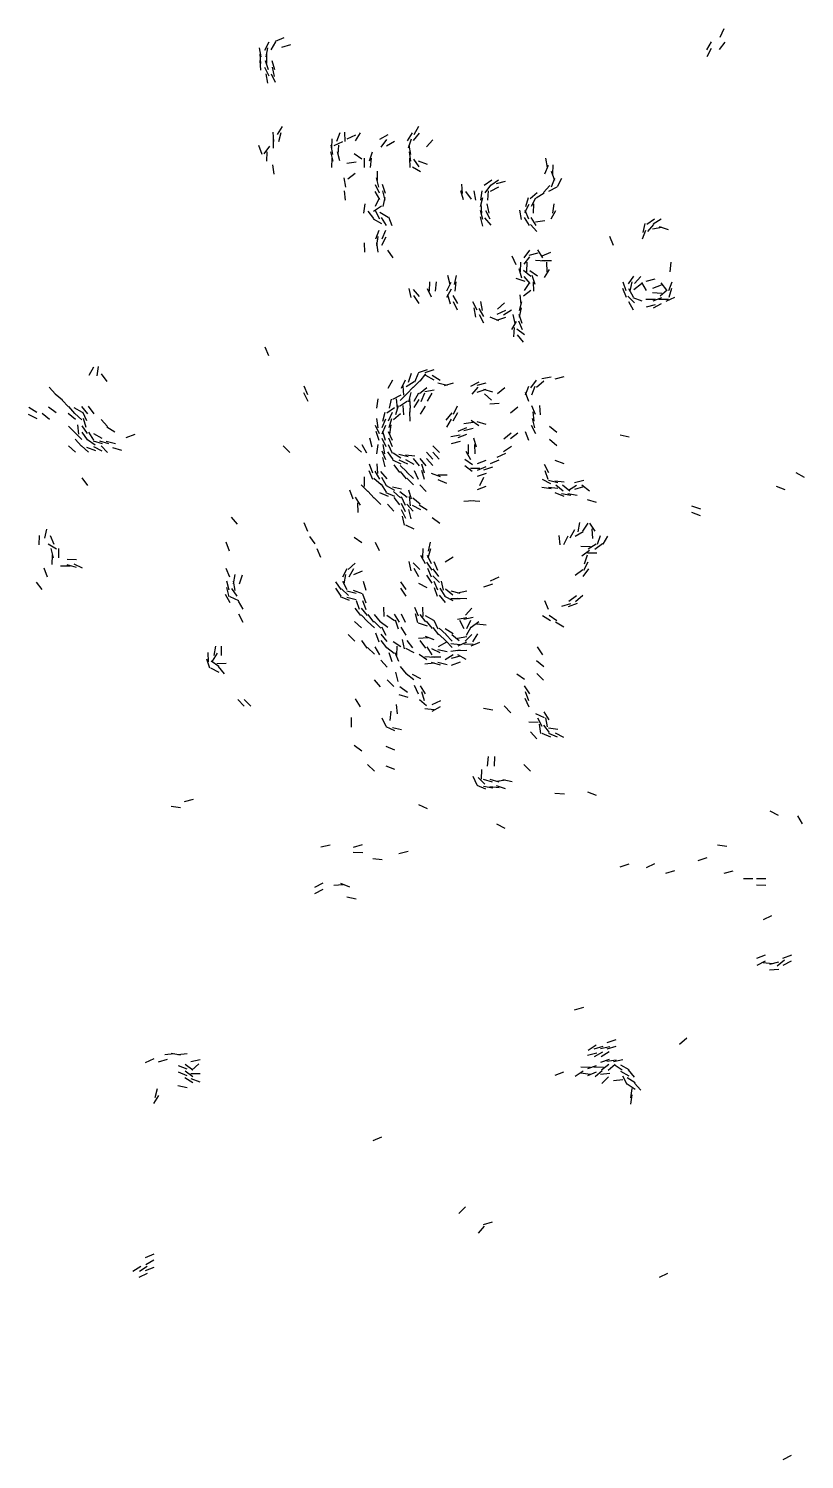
# Model space of a CAD drawing. Extents: x -664598 to -661481, y -979343 to -976126.
# Drawn here: x -663292.2 to -663053.6, y -978737.9 to -978297.9 of the extents above; entities that cross this region are included whole.
import ezdxf

# ---------------------------------------------------------------- set-up
doc = ezdxf.new("R2010")
doc.units = 0

msp = doc.modelspace()

# ---------------------------------------------------------------- linework, layer by layer
at = {"layer": 'CLIFF'}
for p, q in [((-663079.524, -978300.539), (-663078.236, -978297.941)), ((-663219.558, -978304.522), (-663218.202, -978301.958)), ((-663217.574, -978304.513), (-663216.186, -978301.967)), ((-663216.205, -978301.829), (-663213.555, -978300.651)), ((-663214.262, -978303.678), (-663211.498, -978302.802)), ((-663083.597, -978304.5), (-663082.163, -978301.98)), ((-663079.756, -978304.395), (-663078.004, -978302.085)), ((-663220.615, -978306.666), (-663221.145, -978303.814)), ((-663220.752, -978308.684), (-663221.008, -978305.796)), ((-663219.137, -978306.667), (-663218.623, -978303.813)), ((-663218.882, -978308.69), (-663218.878, -978305.79)), ((-663083.55, -978306.526), (-663082.21, -978303.954)), ((-663220.755, -978310.685), (-663221.005, -978307.795)), ((-663218.245, -978312.544), (-663219.515, -978309.936)), ((-663218.401, -978310.609), (-663219.359, -978307.871)), ((-663218.647, -978314.671), (-663219.113, -978311.809)), ((-663216.278, -978314.559), (-663217.482, -978311.921)), ((-663216.458, -978310.627), (-663217.302, -978307.853)), ((-663216.583, -978312.659), (-663217.177, -978309.821)), ((-663215.652, -978330.467), (-663214.108, -978328.013)), ((-663173.598, -978330.5), (-663172.162, -978327.98)), ((-663220.387, -978336.603), (-663221.373, -978333.877)), ((-663219.754, -978336.397), (-663218.006, -978334.083)), ((-663216.802, -978332.688), (-663216.958, -978329.792)), ((-663216.891, -978334.69), (-663216.869, -978331.79)), ((-663215.229, -978332.647), (-663214.531, -978329.833)), ((-663198.63, -978336.668), (-663199.13, -978333.812)), ((-663198.889, -978334.69), (-663198.871, -978331.79)), ((-663198.189, -978333.864), (-663195.571, -978332.616)), ((-663197.44, -978332.577), (-663196.32, -978329.903)), ((-663196.988, -978336.686), (-663196.772, -978333.794)), ((-663194.797, -978332.688), (-663194.963, -978329.792)), ((-663194.205, -978331.829), (-663191.555, -978330.651)), ((-663191.616, -978332.489), (-663190.144, -978329.991)), ((-663184.127, -978331.981), (-663181.633, -978330.499)), ((-663183.738, -978334.409), (-663182.022, -978332.071)), ((-663182.146, -978333.947), (-663179.614, -978332.533)), ((-663175.687, -978332.445), (-663174.073, -978330.035)), ((-663175.348, -978334.612), (-663174.412, -978331.868)), ((-663174.649, -978336.672), (-663175.111, -978333.808)), ((-663173.77, -978332.385), (-663171.99, -978330.095)), ((-663167.91, -978332.163), (-663169.85, -978334.317)), ((-663218.943, -978338.689), (-663218.817, -978335.791)), ((-663198.563, -978338.655), (-663199.197, -978335.825)), ((-663198.958, -978340.688), (-663198.802, -978337.792)), ((-663196.521, -978338.645), (-663197.239, -978335.835)), ((-663189.68, -978338.054), (-663192.08, -978336.426)), ((-663188.874, -978340.69), (-663188.886, -978337.79)), ((-663187.314, -978338.623), (-663186.446, -978335.857)), ((-663187.02, -978340.683), (-663186.74, -978337.797)), ((-663174.664, -978338.674), (-663175.096, -978335.806)), ((-663174.798, -978340.688), (-663174.962, -978337.792)), ((-663172.063, -978340.438), (-663173.697, -978338.042)), ((-663132.635, -978340.669), (-663133.125, -978337.811)), ((-663216.688, -978342.677), (-663217.072, -978339.803)), ((-663191.444, -978339.037), (-663194.316, -978339.443)), ((-663194.04, -978344.11), (-663191.72, -978342.37)), ((-663184.88, -978344.69), (-663184.88, -978341.79)), ((-663171.621, -978341.959), (-663174.139, -978340.521)), ((-663169.527, -978339.761), (-663172.233, -978338.719)), ((-663133.454, -978342.572), (-663132.306, -978339.908)), ((-663130.359, -978344.593), (-663131.401, -978341.887)), ((-663130.944, -978342.689), (-663130.816, -978339.791)), ((-663194.596, -978346.662), (-663195.164, -978343.818)), ((-663184.222, -978348.532), (-663185.538, -978345.948)), ((-663184.52, -978346.645), (-663185.24, -978343.835)), ((-663182.395, -978348.607), (-663183.365, -978345.873)), ((-663158.775, -978348.686), (-663158.985, -978345.794)), ((-663152.061, -978346.081), (-663149.699, -978344.399)), ((-663151.762, -978348.391), (-663149.998, -978346.089)), ((-663150.171, -978347.901), (-663147.589, -978346.579)), ((-663150.075, -978346.062), (-663147.685, -978344.418)), ((-663148.284, -978345.604), (-663145.476, -978344.876)), ((-663133.821, -978348.343), (-663131.939, -978346.137)), ((-663132.155, -978347.931), (-663129.605, -978346.549)), ((-663131.389, -978346.598), (-663130.371, -978343.882)), ((-663129.557, -978346.522), (-663128.203, -978343.958)), ((-663194.738, -978350.683), (-663195.022, -978347.797)), ((-663184.132, -978350.482), (-663185.628, -978347.998)), ((-663185.493, -978352.554), (-663184.267, -978349.926)), ((-663182.551, -978350.652), (-663183.209, -978347.828)), ((-663183.193, -978352.656), (-663182.567, -978349.824)), ((-663158.455, -978350.626), (-663159.305, -978347.854)), ((-663156.019, -978350.406), (-663157.741, -978348.074)), ((-663154.617, -978350.666), (-663155.143, -978347.814)), ((-663153.244, -978352.644), (-663152.516, -978349.836)), ((-663153.078, -978350.676), (-663152.682, -978347.804)), ((-663150.998, -978350.685), (-663150.762, -978347.795)), ((-663139.299, -978352.628), (-663138.461, -978349.852)), ((-663137.978, -978350.187), (-663135.782, -978348.293)), ((-663137.568, -978352.516), (-663136.192, -978349.964)), ((-663136.109, -978350.009), (-663133.651, -978348.471)), ((-663189.1, -978354.673), (-663188.66, -978351.807)), ((-663185.978, -978356.375), (-663187.782, -978354.105)), ((-663186.075, -978354.061), (-663183.685, -978352.419)), ((-663184.207, -978356.524), (-663185.553, -978353.956)), ((-663181.641, -978355.993), (-663184.119, -978354.487)), ((-663182.153, -978358.495), (-663183.607, -978355.985)), ((-663180.335, -978358.584), (-663181.425, -978355.896)), ((-663152.503, -978358.64), (-663153.257, -978355.84)), ((-663152.542, -978356.65), (-663153.218, -978353.83)), ((-663152.792, -978354.687), (-663152.968, -978351.793)), ((-663150.224, -978356.533), (-663151.536, -978353.947)), ((-663150.567, -978354.656), (-663151.193, -978351.824)), ((-663140.654, -978356.672), (-663141.106, -978353.808)), ((-663138.104, -978358.465), (-663139.656, -978356.015)), ((-663139.541, -978354.531), (-663138.219, -978351.949)), ((-663138.333, -978356.583), (-663139.427, -978353.897)), ((-663136.109, -978358.468), (-663137.651, -978356.012)), ((-663136.946, -978354.689), (-663136.814, -978351.791)), ((-663130.165, -978353.978), (-663131.595, -978356.502)), ((-663130.69, -978351.802), (-663131.07, -978354.678)), ((-663183.601, -978357.924), (-663186.159, -978356.556)), ((-663185.375, -978362.603), (-663184.385, -978359.877)), ((-663183.442, -978362.577), (-663182.318, -978359.903)), ((-663149.926, -978358.332), (-663151.834, -978356.148)), ((-663135.909, -978360.317), (-663137.851, -978358.163)), ((-663133.446, -978357.025), (-663136.314, -978357.455)), ((-663103.425, -978362.584), (-663102.335, -978359.896)), ((-663103.177, -978360.659), (-663102.583, -978357.821)), ((-663102.047, -978358.1), (-663099.713, -978356.38)), ((-663101.805, -978360.357), (-663099.955, -978358.123)), ((-663100.312, -978359.469), (-663097.448, -978359.011)), ((-663100.116, -978357.999), (-663097.644, -978356.481)), ((-663098.254, -978358.776), (-663095.506, -978359.704)), ((-663188.824, -978366.689), (-663188.936, -978363.791)), ((-663185.126, -978364.669), (-663184.634, -978361.811)), ((-663184.682, -978366.676), (-663185.078, -978363.804)), ((-663183.505, -978364.548), (-663182.255, -978361.932)), ((-663112.341, -978364.586), (-663113.419, -978361.894)), ((-663180.031, -978368.416), (-663181.729, -978366.064)), ((-663142.263, -978370.552), (-663143.497, -978367.928)), ((-663139.757, -978368.395), (-663138.003, -978366.085)), ((-663139.752, -978370.399), (-663138.008, -978368.081)), ((-663138.273, -978367.642), (-663135.487, -978366.838)), ((-663136.325, -978369.123), (-663133.435, -978369.357)), ((-663135.648, -978366.01), (-663134.112, -978368.47)), ((-663134.33, -978369.234), (-663131.43, -978369.246)), ((-663134.214, -978367.807), (-663131.546, -978366.673)), ((-663140.47, -978374.631), (-663141.29, -978371.849)), ((-663140.963, -978372.688), (-663140.797, -978369.792)), ((-663137.752, -978374.151), (-663140.008, -978372.329)), ((-663138.948, -978372.688), (-663138.812, -978369.792)), ((-663135.696, -978374.077), (-663138.064, -978372.403)), ((-663132.076, -978372.034), (-663133.684, -978374.446)), ((-663132.93, -978369.791), (-663132.83, -978372.689)), ((-663094.726, -978369.798), (-663095.034, -978372.682)), ((-663174.568, -978380.656), (-663175.192, -978377.824)), ((-663168.274, -978380.557), (-663169.486, -978377.923)), ((-663168.939, -978378.689), (-663168.821, -978375.791)), ((-663167.027, -978378.682), (-663166.733, -978375.798)), ((-663163.604, -978380.496), (-663162.156, -978377.984)), ((-663163.522, -978378.54), (-663162.238, -978375.94)), ((-663162.506, -978376.641), (-663163.254, -978373.839)), ((-663161.172, -978376.66), (-663160.588, -978373.82)), ((-663161.032, -978378.682), (-663160.728, -978375.798)), ((-663139.522, -978375.749), (-663142.238, -978374.731)), ((-663137.965, -978376.365), (-663139.795, -978374.115)), ((-663139.684, -978378.447), (-663138.076, -978376.033)), ((-663136.395, -978376.606), (-663137.365, -978373.874)), ((-663136.795, -978378.688), (-663136.965, -978375.792)), ((-663108.323, -978380.579), (-663109.437, -978377.901)), ((-663108.406, -978378.61), (-663109.354, -978375.87)), ((-663107.686, -978376.446), (-663106.074, -978374.034)), ((-663106.197, -978380.519), (-663107.563, -978377.961)), ((-663107.148, -978378.665), (-663106.612, -978375.815)), ((-663106.014, -978378.144), (-663103.746, -978376.336)), ((-663105.831, -978376.335), (-663103.929, -978374.145)), ((-663102.129, -978378.48), (-663103.631, -978376)), ((-663102.29, -978375.579), (-663099.47, -978374.901)), ((-663100.235, -978377.757), (-663097.525, -978376.723)), ((-663097.78, -978376.103), (-663095.98, -978378.377)), ((-663094.376, -978375.881), (-663095.384, -978378.599)), ((-663094.459, -978377.852), (-663095.301, -978380.628)), ((-663171.943, -978380.347), (-663173.817, -978378.133)), ((-663172.061, -978382.436), (-663173.699, -978380.044)), ((-663162.483, -978382.635), (-663163.277, -978379.845)), ((-663160.176, -978382.508), (-663161.584, -978379.972)), ((-663160.24, -978384.541), (-663161.52, -978381.939)), ((-663154.228, -978384.535), (-663155.532, -978381.945)), ((-663152.601, -978384.663), (-663153.159, -978381.817)), ((-663145.787, -978382.287), (-663147.973, -978384.193)), ((-663141.208, -978384.652), (-663140.552, -978381.828)), ((-663140.754, -978382.684), (-663141.006, -978379.796)), ((-663140.025, -978380.13), (-663137.735, -978378.35)), ((-663105.882, -978382.292), (-663107.878, -978380.188)), ((-663106.129, -978384.48), (-663107.631, -978382)), ((-663103.521, -978381.744), (-663106.239, -978380.736)), ((-663099.431, -978381.283), (-663102.329, -978381.197)), ((-663097.434, -978379.342), (-663100.326, -978379.138)), ((-663097.536, -978380.695), (-663100.224, -978381.785)), ((-663095.43, -978381.237), (-663098.33, -978381.243)), ((-663095.763, -978378.315), (-663097.997, -978380.165)), ((-663093.581, -978380.597), (-663096.179, -978381.883)), ((-663154.644, -978386.671), (-663155.116, -978383.809)), ((-663152.148, -978386.492), (-663153.612, -978383.988)), ((-663152.222, -978388.532), (-663153.538, -978385.948)), ((-663147.549, -978387.816), (-663150.211, -978386.664)), ((-663145.493, -978386.817), (-663148.267, -978387.663)), ((-663145.566, -978384.628), (-663148.194, -978385.852)), ((-663143.653, -978384.467), (-663146.107, -978386.013)), ((-663142.583, -978388.659), (-663143.177, -978385.821)), ((-663140.427, -978388.617), (-663141.333, -978385.863)), ((-663141.194, -978386.656), (-663140.566, -978383.824)), ((-663099.48, -978382.861), (-663102.28, -978383.619)), ((-663097.612, -978382.537), (-663100.148, -978383.943)), ((-663143.619, -978390.488), (-663142.141, -978387.992)), ((-663142.954, -978392.688), (-663142.806, -978389.792)), ((-663139.723, -978392.114), (-663142.037, -978390.366)), ((-663140.348, -978390.589), (-663141.412, -978387.891)), ((-663139.953, -978394.355), (-663141.807, -978392.125)), ((-663218.292, -978398.565), (-663219.468, -978395.915)), ((-663273.592, -978404.503), (-663272.168, -978401.977)), ((-663271.116, -978404.671), (-663270.644, -978401.809)), ((-663268.034, -978406.417), (-663269.726, -978404.063)), ((-663175.343, -978406.614), (-663174.417, -978403.866)), ((-663173.443, -978406.576), (-663172.317, -978403.904)), ((-663172.253, -978403.708), (-663169.507, -978402.772)), ((-663171.781, -978406.376), (-663169.979, -978404.104)), ((-663170.254, -978403.703), (-663167.506, -978402.777)), ((-663168.101, -978404.458), (-663165.659, -978406.022)), ((-663283.935, -978410.339), (-663285.825, -978408.141)), ((-663206.274, -978410.557), (-663207.486, -978407.923)), ((-663181.585, -978408.507), (-663180.175, -978405.973)), ((-663177.528, -978408.537), (-663176.232, -978405.943)), ((-663176.74, -978410.683), (-663177.02, -978407.797)), ((-663176.116, -978407.997), (-663173.644, -978406.483)), ((-663175.881, -978410.289), (-663173.879, -978408.191)), ((-663173.913, -978408.257), (-663171.847, -978406.223)), ((-663172.002, -978410.158), (-663169.758, -978408.322)), ((-663170.154, -978404.547), (-663167.606, -978405.933)), ((-663166.287, -978406.888), (-663163.473, -978407.592)), ((-663164.276, -978407.63), (-663161.484, -978406.85)), ((-663156.171, -978407.9), (-663153.589, -978406.58)), ((-663155.825, -978410.34), (-663153.935, -978408.14)), ((-663154.278, -978407.625), (-663151.482, -978406.855)), ((-663154.251, -978409.713), (-663151.509, -978408.767)), ((-663152.268, -978408.82), (-663149.492, -978409.66)), ((-663147.997, -978410.165), (-663145.763, -978408.315)), ((-663139.406, -978410.591), (-663138.354, -978407.889)), ((-663137.75, -978408.4), (-663136.01, -978406.08)), ((-663137.389, -978410.598), (-663136.371, -978407.882)), ((-663135.977, -978408.188), (-663133.783, -978406.292)), ((-663134.31, -978405.478), (-663131.45, -978405.002)), ((-663130.285, -978405.598), (-663127.475, -978404.882)), ((-663281.772, -978412.175), (-663283.988, -978410.305)), ((-663279.868, -978414.279), (-663281.892, -978412.201)), ((-663206.252, -978412.547), (-663207.508, -978409.933)), ((-663185.055, -978414.679), (-663184.705, -978411.801)), ((-663181.213, -978414.651), (-663180.547, -978411.829)), ((-663180.175, -978411.892), (-663177.585, -978410.588)), ((-663178.701, -978414.679), (-663179.059, -978411.801)), ((-663178.079, -978414.056), (-663175.681, -978412.424)), ((-663177.902, -978412.269), (-663175.858, -978410.211)), ((-663175.207, -978412.653), (-663174.553, -978409.827)), ((-663174.78, -978414.687), (-663174.98, -978411.793)), ((-663173.645, -978414.472), (-663172.115, -978412.008)), ((-663173.566, -978412.517), (-663172.194, -978409.963)), ((-663171.408, -978412.591), (-663170.352, -978409.889)), ((-663170.307, -978409.496), (-663167.453, -978408.984)), ((-663168.133, -978409.997), (-663169.627, -978412.483)), ((-663151.947, -978410.258), (-663149.813, -978412.222)), ((-663150.328, -978413.323), (-663147.432, -978413.157)), ((-663138.376, -978412.6), (-663139.384, -978409.88)), ((-663289.584, -978417.89), (-663292.176, -978416.59)), ((-663289.638, -978415.988), (-663292.122, -978414.492)), ((-663285.769, -978418.171), (-663287.991, -978416.309)), ((-663283.716, -978416.104), (-663286.044, -978414.376)), ((-663277.778, -978418.182), (-663279.982, -978416.298)), ((-663277.93, -978416.335), (-663279.83, -978414.145)), ((-663275.607, -978415.935), (-663278.153, -978414.545)), ((-663275.787, -978418.193), (-663277.973, -978416.287)), ((-663273.984, -978416.38), (-663275.776, -978414.1)), ((-663274.295, -978418.567), (-663275.465, -978415.913)), ((-663272.024, -978416.411), (-663273.736, -978414.069)), ((-663183.273, -978418.636), (-663182.487, -978415.844)), ((-663182.062, -978416.08), (-663179.698, -978414.4)), ((-663181.472, -978418.564), (-663180.288, -978415.916)), ((-663179.984, -978418.18), (-663177.776, -978416.3)), ((-663179.287, -978416.632), (-663178.473, -978413.848)), ((-663176.797, -978416.688), (-663176.963, -978413.792)), ((-663174.985, -978416.686), (-663174.775, -978413.794)), ((-663174.792, -978418.687), (-663174.968, -978415.793)), ((-663171.629, -978416.482), (-663170.131, -978413.998)), ((-663163.803, -978418.358), (-663161.957, -978416.122)), ((-663161.595, -978418.502), (-663160.165, -978415.978)), ((-663161.522, -978416.54), (-663160.238, -978413.94)), ((-663141.739, -978414.345), (-663144.021, -978416.135)), ((-663136.291, -978416.565), (-663137.469, -978413.915)), ((-663136.729, -978418.682), (-663137.031, -978415.798)), ((-663134.754, -978416.685), (-663135.006, -978413.795)), ((-663277.87, -978422.28), (-663279.89, -978420.2)), ((-663276.684, -978422.677), (-663277.076, -978419.803)), ((-663274.016, -978424.405), (-663275.744, -978422.075)), ((-663274.074, -978422.445), (-663275.686, -978420.035)), ((-663274.473, -978420.632), (-663275.287, -978417.848)), ((-663272.129, -978424.48), (-663273.631, -978422)), ((-663267.899, -978420.308), (-663269.861, -978418.172)), ((-663265.66, -978422.024), (-663268.1, -978420.456)), ((-663184.262, -978422.552), (-663185.498, -978419.928)), ((-663184.414, -978424.613), (-663185.346, -978421.867)), ((-663184.714, -978420.681), (-663185.046, -978417.799)), ((-663183.463, -978420.568), (-663182.297, -978417.912)), ((-663183.413, -978422.589), (-663182.347, -978419.891)), ((-663182.468, -978424.63), (-663183.292, -978421.85)), ((-663180.258, -978424.55), (-663181.502, -978421.93)), ((-663181.29, -978420.631), (-663180.47, -978417.849)), ((-663181.108, -978422.672), (-663180.652, -978419.808)), ((-663163.602, -978420.498), (-663162.158, -978417.982)), ((-663157.552, -978420.658), (-663160.208, -978421.822)), ((-663155.449, -978419.004), (-663158.311, -978419.476)), ((-663155.468, -978420.912), (-663158.292, -978421.568)), ((-663153.699, -978420.081), (-663156.061, -978418.399)), ((-663151.484, -978419.631), (-663154.276, -978418.849)), ((-663138.388, -978424.604), (-663139.372, -978421.876)), ((-663136.214, -978422.528), (-663137.546, -978419.952)), ((-663136.534, -978420.648), (-663137.226, -978417.832)), ((-663129.75, -978422.149), (-663132.01, -978420.331)), ((-663277.801, -978428.208), (-663279.959, -978426.272)), ((-663275.857, -978424.268), (-663277.903, -978422.212)), ((-663275.899, -978426.308), (-663277.861, -978424.172)), ((-663273.804, -978428.212), (-663275.956, -978426.268)), ((-663271.686, -978426.063), (-663274.074, -978424.417)), ((-663269.491, -978425.657), (-663272.269, -978424.823)), ((-663269.602, -978423.926), (-663272.158, -978422.554)), ((-663267.491, -978425.655), (-663270.269, -978424.825)), ((-663267.878, -978428.288), (-663269.882, -978426.192)), ((-663265.48, -978425.619), (-663268.28, -978424.861)), ((-663259.52, -978422.737), (-663262.24, -978423.743)), ((-663211.884, -978428.294), (-663213.876, -978426.186)), ((-663189.798, -978428.205), (-663191.962, -978426.275)), ((-663188.178, -978428.509), (-663189.582, -978425.971)), ((-663186.532, -978426.648), (-663187.228, -978423.832)), ((-663185.117, -978428.671), (-663184.643, -978425.809)), ((-663182.269, -978426.555), (-663183.491, -978423.925)), ((-663182.645, -978428.671), (-663183.115, -978425.809)), ((-663180.279, -978428.559), (-663181.481, -978425.921)), ((-663180.32, -978426.577), (-663181.44, -978423.903)), ((-663165.843, -978428.253), (-663167.917, -978426.227)), ((-663159.456, -978422.968), (-663162.304, -978423.512)), ((-663159.477, -978424.872), (-663162.283, -978425.608)), ((-663157.529, -978422.713), (-663160.231, -978423.767)), ((-663156.88, -978428.69), (-663156.88, -978425.79)), ((-663154.461, -978426.628), (-663155.299, -978423.852)), ((-663154.802, -978428.688), (-663154.958, -978425.792)), ((-663143.668, -978426.444), (-663146.092, -978428.036)), ((-663143.753, -978422.328), (-663146.007, -978424.152)), ((-663141.732, -978422.355), (-663144.028, -978424.125)), ((-663129.775, -978426.179), (-663131.985, -978424.301)), ((-663107.468, -978423.568), (-663110.292, -978422.912)), ((-663271.531, -978427.772), (-663274.229, -978426.708)), ((-663269.592, -978427.905), (-663272.168, -978426.575)), ((-663263.497, -978427.676), (-663266.263, -978426.804)), ((-663182.295, -978430.567), (-663183.465, -978427.913)), ((-663182.496, -978432.638), (-663183.264, -978429.842)), ((-663180.062, -978430.438), (-663181.698, -978428.042)), ((-663177.586, -978431.894), (-663180.174, -978430.586)), ((-663177.663, -978430.028), (-663180.097, -978428.452)), ((-663175.483, -978429.627), (-663178.277, -978428.853)), ((-663175.549, -978431.816), (-663178.211, -978430.664)), ((-663173.435, -978429.357), (-663176.325, -978429.123)), ((-663173.636, -978431.985), (-663176.124, -978430.495)), ((-663171.925, -978432.331), (-663173.835, -978430.149)), ((-663169.971, -978432.37), (-663171.789, -978430.11)), ((-663167.905, -978430.313), (-663169.855, -978428.167)), ((-663167.917, -978432.324), (-663169.843, -978430.156)), ((-663165.929, -978430.334), (-663167.831, -978428.146)), ((-663155.707, -978432.092), (-663158.053, -978430.388)), ((-663156.188, -978430.514), (-663157.572, -978427.966)), ((-663151.527, -978430.719), (-663154.233, -978431.761)), ((-663147.548, -978430.667), (-663150.212, -978431.813)), ((-663145.568, -978428.623), (-663148.192, -978429.857)), ((-663127.533, -978431.777), (-663130.227, -978430.703)), ((-663186.279, -978436.559), (-663187.481, -978433.921)), ((-663186.371, -978434.598), (-663187.389, -978431.882)), ((-663184.144, -978436.489), (-663185.616, -978433.991)), ((-663184.791, -978434.687), (-663184.969, -978431.793)), ((-663181.92, -978436.327), (-663183.84, -978434.153)), ((-663178.021, -978434.408), (-663179.739, -978432.072)), ((-663175.834, -978434.244), (-663177.926, -978432.236)), ((-663175.987, -978436.383), (-663177.773, -978434.097)), ((-663173.813, -978436.222), (-663175.947, -978434.258)), ((-663172.248, -978436.545), (-663173.512, -978433.935)), ((-663170.466, -978436.63), (-663171.294, -978433.85)), ((-663170.484, -978434.635), (-663171.276, -978431.845)), ((-663165.525, -978435.756), (-663168.235, -978434.724)), ((-663163.43, -978435.244), (-663166.33, -978435.236)), ((-663155.741, -978434.137), (-663158.019, -978432.343)), ((-663153.43, -978433.246), (-663156.33, -978433.234)), ((-663151.506, -978434.776), (-663154.254, -978435.704)), ((-663151.557, -978432.647), (-663154.203, -978433.833)), ((-663149.5, -978432.796), (-663152.26, -978433.684)), ((-663132.179, -978434.509), (-663133.581, -978431.971)), ((-663132.413, -978436.613), (-663133.347, -978433.867)), ((-663053.612, -978435.943), (-663056.148, -978434.537)), ((-663274.012, -978438.401), (-663275.748, -978436.079)), ((-663187.827, -978440.237), (-663189.933, -978438.243)), ((-663188.885, -978438.69), (-663188.875, -978435.79)), ((-663183.77, -978438.173), (-663185.99, -978436.307)), ((-663182.097, -978440.461), (-663183.663, -978438.019)), ((-663182.17, -978438.504), (-663183.59, -978435.976)), ((-663179.604, -978439.929), (-663182.156, -978438.551)), ((-663177.468, -978439.57), (-663180.292, -978438.91)), ((-663173.85, -978438.26), (-663175.91, -978436.22)), ((-663169.886, -978440.295), (-663171.874, -978438.185)), ((-663163.548, -978437.812), (-663166.212, -978436.668)), ((-663151.539, -978438.688), (-663154.221, -978439.792)), ((-663152.267, -978435.926), (-663153.493, -978438.554)), ((-663131.441, -978439.418), (-663134.319, -978439.062)), ((-663131.594, -978437.91), (-663134.166, -978436.57)), ((-663129.438, -978439.396), (-663132.322, -978439.084)), ((-663129.466, -978437.561), (-663132.294, -978436.919)), ((-663127.435, -978437.364), (-663130.325, -978437.116)), ((-663127.742, -978440.138), (-663130.018, -978438.342)), ((-663125.787, -978440.193), (-663127.973, -978438.287)), ((-663123.649, -978438.474), (-663126.111, -978440.006)), ((-663121.468, -978436.911), (-663124.292, -978437.569)), ((-663121.501, -978438.791), (-663124.259, -978439.689)), ((-663119.731, -978440.125), (-663122.029, -978438.355)), ((-663059.537, -978439.786), (-663062.223, -978438.694)), ((-663192.414, -978442.613), (-663193.346, -978439.867)), ((-663190.075, -978444.446), (-663191.685, -978442.034)), ((-663190.844, -978446.69), (-663190.916, -978443.79)), ((-663185.933, -978442.338), (-663187.827, -978440.142)), ((-663183.842, -978444.252), (-663185.918, -978442.228)), ((-663181.55, -978441.818), (-663184.21, -978440.662)), ((-663179.541, -978441.798), (-663182.219, -978440.682)), ((-663177.811, -978442.219), (-663179.949, -978440.261)), ((-663178.029, -978444.414), (-663179.731, -978442.066)), ((-663175.742, -978442.139), (-663178.018, -978440.341)), ((-663176.236, -978444.539), (-663177.524, -978441.941)), ((-663176.27, -978446.555), (-663177.49, -978443.925)), ((-663174.481, -978442.634), (-663175.279, -978439.846)), ((-663174.703, -978444.679), (-663175.057, -978441.801)), ((-663171.748, -978444.146), (-663174.012, -978442.334)), ((-663155.433, -978443.145), (-663158.327, -978443.335)), ((-663153.431, -978443.303), (-663156.329, -978443.177)), ((-663127.527, -978441.761), (-663130.233, -978440.719)), ((-663125.447, -978441.46), (-663128.313, -978441.02)), ((-663123.451, -978441.485), (-663126.309, -978440.995)), ((-663117.499, -978443.681), (-663120.261, -978442.799)), ((-663227.946, -978450.349), (-663229.814, -978448.131)), ((-663179.897, -978446.306), (-663181.863, -978444.174)), ((-663176.203, -978448.522), (-663177.557, -978445.958)), ((-663176.569, -978450.656), (-663177.191, -978447.824)), ((-663173.915, -978446.322), (-663175.845, -978444.158)), ((-663174.493, -978448.637), (-663175.267, -978445.843)), ((-663171.598, -978445.917), (-663174.162, -978444.563)), ((-663169.635, -978445.983), (-663172.125, -978444.497)), ((-663165.709, -978450.095), (-663168.051, -978448.385)), ((-663085.493, -978445.663), (-663088.267, -978444.817)), ((-663085.512, -978447.719), (-663088.248, -978446.761)), ((-663287.174, -978454.66), (-663286.586, -978451.82)), ((-663206.335, -978452.584), (-663207.425, -978449.896)), ((-663173.576, -978451.874), (-663176.184, -978450.606)), ((-663125.607, -978454.494), (-663124.153, -978451.986)), ((-663124.141, -978453.957), (-663121.619, -978452.523)), ((-663123.143, -978452.666), (-663122.617, -978449.814)), ((-663121.7, -978452.436), (-663120.06, -978450.044)), ((-663119.718, -978450.057), (-663118.042, -978452.423)), ((-663118.98, -978451.793), (-663118.78, -978454.687)), ((-663288.902, -978456.69), (-663288.858, -978453.79)), ((-663283.64, -978457.991), (-663286.12, -978456.489)), ((-663284.319, -978456.577), (-663285.441, -978453.903)), ((-663230.37, -978458.597), (-663231.39, -978455.883)), ((-663204.021, -978456.408), (-663205.739, -978454.072)), ((-663189.655, -978456.015), (-663192.105, -978454.465)), ((-663184.251, -978458.546), (-663185.509, -978455.934)), ((-663169.19, -978458.656), (-663168.57, -978455.824)), ((-663128.713, -978456.68), (-663129.047, -978453.8)), ((-663127.543, -978456.529), (-663126.217, -978453.951)), ((-663119.431, -978457.29), (-663122.329, -978457.19)), ((-663117.639, -978456.49), (-663120.121, -978457.99)), ((-663115.696, -978456.403), (-663118.064, -978458.077)), ((-663116.388, -978453.876), (-663117.372, -978456.604)), ((-663114.187, -978453.966), (-663115.573, -978456.514)), ((-663284.482, -978460.634), (-663285.278, -978457.846)), ((-663284.957, -978462.688), (-663284.803, -978459.792)), ((-663282.845, -978460.69), (-663282.915, -978457.79)), ((-663277.43, -978461.25), (-663280.33, -978461.23)), ((-663202.299, -978460.568), (-663203.461, -978457.912)), ((-663170.169, -978462.504), (-663171.591, -978459.976)), ((-663170.932, -978460.689), (-663170.828, -978457.791)), ((-663168.231, -978462.537), (-663169.529, -978459.943)), ((-663169.26, -978460.639), (-663168.5, -978457.841)), ((-663161.652, -978460.469), (-663164.108, -978462.011)), ((-663119.724, -978458.364), (-663122.036, -978460.116)), ((-663120.416, -978459.866), (-663121.344, -978462.614)), ((-663117.43, -978459.233), (-663120.33, -978459.247)), ((-663286.35, -978466.59), (-663287.41, -978463.89)), ((-663279.43, -978463.209), (-663282.33, -978463.271)), ((-663277.488, -978463.644), (-663280.272, -978462.836)), ((-663275.56, -978463.84), (-663278.2, -978462.64)), ((-663230.329, -978466.581), (-663231.431, -978463.899)), ((-663229.142, -978468.666), (-663228.618, -978465.814)), ((-663227.309, -978468.625), (-663226.451, -978465.855)), ((-663195.554, -978466.524), (-663194.206, -978463.956)), ((-663195.093, -978468.674), (-663194.667, -978465.806)), ((-663193.958, -978464.209), (-663191.802, -978462.271)), ((-663193.573, -978466.513), (-663192.187, -978463.967)), ((-663192.214, -978465.809), (-663189.546, -978464.671)), ((-663174.574, -978464.657), (-663175.186, -978461.823)), ((-663171.866, -978464.277), (-663173.894, -978462.203)), ((-663172.196, -978466.518), (-663173.564, -978463.962)), ((-663168.061, -978464.436), (-663169.699, -978462.044)), ((-663168.076, -978468.446), (-663169.684, -978466.034)), ((-663168.311, -978466.574), (-663169.449, -978463.906)), ((-663166.007, -978466.398), (-663167.753, -978464.082)), ((-663166.328, -978464.581), (-663167.432, -978461.899)), ((-663121.709, -978464.385), (-663124.051, -978466.095)), ((-663120.031, -978464.064), (-663121.729, -978466.416)), ((-663120.185, -978461.967), (-663121.575, -978464.513)), ((-663287.98, -978470.377), (-663289.78, -978468.103)), ((-663230.528, -978472.647), (-663231.232, -978469.833)), ((-663230.532, -978470.648), (-663231.228, -978467.832)), ((-663228.045, -978472.425), (-663229.715, -978470.055)), ((-663228.627, -978470.668), (-663229.133, -978467.812)), ((-663196.049, -978470.428), (-663197.711, -978468.052)), ((-663196.077, -978472.447), (-663197.683, -978470.033)), ((-663193.829, -978472.239), (-663195.931, -978470.241)), ((-663194.199, -978470.52), (-663195.561, -978467.96)), ((-663189.278, -978467.846), (-663188.482, -978470.634)), ((-663176.061, -978472.436), (-663177.699, -978470.044)), ((-663176.074, -978470.445), (-663177.686, -978468.035)), ((-663169.6, -978469.922), (-663172.16, -978468.558)), ((-663165.839, -978468.25), (-663167.921, -978466.23)), ((-663166.304, -978470.571), (-663167.456, -978467.909)), ((-663166.39, -978472.605), (-663167.37, -978469.875)), ((-663164.107, -978472.467), (-663165.653, -978470.013)), ((-663164.546, -978470.651), (-663165.214, -978467.829)), ((-663161.772, -978472.175), (-663163.988, -978470.305)), ((-663149.518, -978468.743), (-663152.242, -978469.737)), ((-663147.567, -978466.624), (-663150.193, -978467.856)), ((-663230.159, -978474.498), (-663231.601, -978471.982)), ((-663227.568, -978473.857), (-663230.192, -978472.623)), ((-663226.165, -978476.501), (-663227.595, -978473.979)), ((-663193.542, -978473.798), (-663196.218, -978472.682)), ((-663191.476, -978471.603), (-663194.284, -978470.877)), ((-663191.481, -978473.622), (-663194.279, -978472.858)), ((-663189.517, -978471.736), (-663192.243, -978470.744)), ((-663190.378, -978476.6), (-663191.382, -978473.88)), ((-663188.353, -978474.591), (-663189.407, -978471.889)), ((-663188.39, -978476.605), (-663189.37, -978473.875)), ((-663163.955, -978474.356), (-663165.805, -978472.124)), ((-663161.597, -978473.916), (-663164.163, -978472.564)), ((-663159.43, -978473.246), (-663162.33, -978473.234)), ((-663159.477, -978471.605), (-663162.283, -978470.875)), ((-663157.432, -978473.311), (-663160.328, -978473.169)), ((-663157.465, -978470.924), (-663160.295, -978471.556)), ((-663132.335, -978476.584), (-663133.425, -978473.896)), ((-663125.486, -978474.842), (-663128.274, -978475.638)), ((-663123.525, -978474.723), (-663126.235, -978475.757)), ((-663123.741, -978472.342), (-663126.019, -978474.138)), ((-663121.792, -978472.282), (-663123.968, -978474.198)), ((-663226.195, -978480.518), (-663227.565, -978477.962)), ((-663189.993, -978478.387), (-663191.767, -978476.093)), ((-663187.891, -978480.3), (-663189.869, -978478.18)), ((-663187.958, -978478.359), (-663189.802, -978476.121)), ((-663186.025, -978480.411), (-663187.735, -978478.069)), ((-663183.973, -978480.371), (-663185.787, -978478.109)), ((-663182.84, -978478.689), (-663182.92, -978475.791)), ((-663179.702, -978480.085), (-663182.058, -978478.395)), ((-663178.101, -978480.463), (-663179.659, -978478.017)), ((-663176.237, -978480.54), (-663177.523, -978477.94)), ((-663172.31, -978478.573), (-663173.45, -978475.907)), ((-663172.51, -978480.642), (-663173.25, -978477.838)), ((-663169.974, -978480.372), (-663171.786, -978478.108)), ((-663170.853, -978478.69), (-663170.907, -978475.79)), ((-663167.609, -978479.938), (-663170.151, -978478.542)), ((-663160.308, -978479.494), (-663157.452, -978478.986)), ((-663158.292, -978479.569), (-663155.468, -978478.911)), ((-663157.874, -978478.295), (-663155.886, -978476.185)), ((-663131.652, -978480.01), (-663134.108, -978478.47)), ((-663129.701, -978480.084), (-663132.059, -978478.396)), ((-663189.82, -978482.23), (-663191.94, -978480.25)), ((-663185.812, -978482.221), (-663187.948, -978480.259)), ((-663183.859, -978482.269), (-663185.901, -978480.211)), ((-663181.739, -978482.135), (-663184.021, -978480.345)), ((-663182.174, -978484.506), (-663183.586, -978481.974)), ((-663178.442, -978482.622), (-663179.318, -978479.858)), ((-663176.11, -978484.469), (-663177.65, -978482.011)), ((-663169.512, -978481.719), (-663172.248, -978480.761)), ((-663167.948, -978482.351), (-663169.812, -978480.129)), ((-663165.981, -978484.378), (-663167.779, -978482.102)), ((-663166.267, -978482.554), (-663167.493, -978479.926)), ((-663163.797, -978484.204), (-663165.963, -978482.276)), ((-663161.665, -978484.032), (-663164.095, -978482.448)), ((-663158.232, -978482.537), (-663159.528, -978479.943)), ((-663156.184, -978481.968), (-663157.576, -978484.512)), ((-663156.247, -978479.935), (-663157.513, -978482.545)), ((-663153.719, -978480.371), (-663156.041, -978482.109)), ((-663151.436, -978481.368), (-663154.324, -978481.112)), ((-663127.634, -978481.981), (-663130.126, -978480.499)), ((-663235.15, -978490.665), (-663234.61, -978487.815)), ((-663232.862, -978490.69), (-663232.898, -978487.79)), ((-663191.847, -978486.257), (-663193.913, -978484.223)), ((-663188.038, -978488.421), (-663189.722, -978486.059)), ((-663184.14, -978490.487), (-663185.62, -978487.993)), ((-663184.405, -978486.61), (-663185.355, -978483.87)), ((-663181.963, -978486.363), (-663183.797, -978484.117)), ((-663181.987, -978488.383), (-663183.773, -978486.097)), ((-663177.663, -978488.028), (-663180.097, -978486.452)), ((-663178.907, -978490.69), (-663178.853, -978487.79)), ((-663176.553, -978488.653), (-663177.207, -978485.827)), ((-663173.989, -978488.384), (-663175.771, -978486.096)), ((-663172.327, -978485.331), (-663169.433, -978485.149)), ((-663170.015, -978488.404), (-663171.745, -978486.076)), ((-663170.245, -978484.752), (-663167.515, -978485.728)), ((-663168.11, -978490.469), (-663169.65, -978488.011)), ((-663166.151, -978487.937), (-663163.609, -978486.543)), ((-663163.826, -978486.236), (-663165.934, -978484.244)), ((-663161.876, -978486.286), (-663163.884, -978484.194)), ((-663161.877, -978488.287), (-663163.883, -978486.193)), ((-663159.439, -978487.405), (-663162.321, -978487.075)), ((-663159.773, -978486.177), (-663161.987, -978484.303)), ((-663157.45, -978484.998), (-663160.31, -978485.482)), ((-663157.56, -978486.641), (-663160.2, -978487.839)), ((-663155.432, -978487.306), (-663158.328, -978487.174)), ((-663155.875, -978484.195), (-663157.885, -978486.285)), ((-663153.54, -978486.685), (-663156.22, -978487.795)), ((-663154.114, -978484.009), (-663155.646, -978486.471)), ((-663134.078, -978490.448), (-663135.682, -978488.032)), ((-663236.417, -978494.614), (-663237.343, -978491.866)), ((-663236.835, -978492.689), (-663236.925, -978489.791)), ((-663233.706, -978494.091), (-663236.054, -978492.389)), ((-663235.672, -978492.455), (-663234.088, -978490.025)), ((-663185.843, -978490.253), (-663187.917, -978488.227)), ((-663181.898, -978494.306), (-663183.862, -978492.174)), ((-663179.726, -978490.118), (-663182.034, -978488.362)), ((-663180.414, -978492.613), (-663181.346, -978489.867)), ((-663178.322, -978492.578), (-663179.438, -978489.902)), ((-663173.594, -978489.909), (-663176.166, -978488.571)), ((-663169.677, -978492.049), (-663172.083, -978490.431)), ((-663167.435, -978491.355), (-663170.325, -978491.125)), ((-663165.43, -978491.246), (-663168.33, -978491.234)), ((-663165.58, -978489.882), (-663168.18, -978488.598)), ((-663163.462, -978489.545), (-663166.298, -978488.935)), ((-663161.662, -978490.453), (-663164.098, -978492.027)), ((-663159.441, -978489.06), (-663162.319, -978489.42)), ((-663159.476, -978490.877), (-663162.284, -978491.603)), ((-663157.432, -978489.169), (-663160.328, -978489.311)), ((-663157.621, -978491.959), (-663160.139, -978490.521)), ((-663133.785, -978494.191), (-663135.975, -978492.289)), ((-663233.601, -978495.924), (-663236.159, -978494.556)), ((-663231.432, -978493.17), (-663234.328, -978493.31)), ((-663231.966, -978496.366), (-663233.794, -978494.114)), ((-663178.551, -978498.652), (-663179.209, -978495.828)), ((-663175.983, -978496.379), (-663177.777, -978494.101)), ((-663173.736, -978498.131), (-663176.024, -978496.349)), ((-663171.591, -978497.904), (-663174.169, -978496.576)), ((-663167.44, -978493.072), (-663170.32, -978493.408)), ((-663165.486, -978493.64), (-663168.274, -978492.84)), ((-663163.477, -978493.604), (-663166.283, -978492.876)), ((-663159.513, -978492.758), (-663162.247, -978493.722)), ((-663139.704, -978498.089), (-663142.056, -978496.391)), ((-663133.831, -978498.241), (-663135.929, -978496.239)), ((-663183.945, -978500.349), (-663185.815, -978498.131)), ((-663179.862, -978500.272), (-663181.898, -978498.208)), ((-663175.712, -978502.099), (-663178.048, -978500.381)), ((-663172.284, -978502.562), (-663173.476, -978499.918)), ((-663170.122, -978502.476), (-663171.638, -978500.004)), ((-663138.081, -978502.45), (-663139.679, -978500.03)), ((-663225.88, -978506.29), (-663227.88, -978504.19)), ((-663223.859, -978506.27), (-663225.901, -978504.21)), ((-663190.151, -978506.493), (-663191.609, -978503.987)), ((-663175.488, -978503.647), (-663178.272, -978502.833)), ((-663169.78, -978506.185), (-663171.98, -978504.295)), ((-663170.476, -978504.632), (-663171.284, -978501.848)), ((-663165.551, -978504.659), (-663168.209, -978505.821)), ((-663138.271, -978506.556), (-663139.489, -978503.924)), ((-663138.389, -978504.605), (-663139.371, -978501.875)), ((-663192.844, -978512.69), (-663192.916, -978509.79)), ((-663182.265, -978512.553), (-663183.495, -978509.927)), ((-663181.031, -978510.682), (-663180.729, -978507.798)), ((-663178.746, -978508.684), (-663179.014, -978505.796)), ((-663167.436, -978507.37), (-663170.324, -978507.11)), ((-663165.616, -978506.529), (-663168.144, -978507.951)), ((-663149.451, -978507.488), (-663152.309, -978506.992)), ((-663143.865, -978508.276), (-663145.895, -978506.204)), ((-663133.579, -978509.88), (-663136.181, -978508.6)), ((-663134.214, -978512.528), (-663135.546, -978509.952)), ((-663132.144, -978510.49), (-663133.616, -978507.99)), ((-663132.597, -978512.662), (-663133.163, -978509.818)), ((-663179.581, -978513.884), (-663182.179, -978512.596)), ((-663177.467, -978513.565), (-663180.293, -978512.915)), ((-663135.431, -978511.291), (-663138.329, -978511.189)), ((-663135.88, -978516.29), (-663137.88, -978514.19)), ((-663134.703, -978514.679), (-663135.057, -978511.801)), ((-663131.997, -978514.39), (-663133.763, -978512.09)), ((-663129.446, -978513.454), (-663132.314, -978513.026)), ((-663189.74, -978520.136), (-663192.02, -978518.344)), ((-663179.534, -978519.78), (-663182.226, -978518.7)), ((-663131.557, -978515.834), (-663134.203, -978514.646)), ((-663129.53, -978515.77), (-663132.23, -978514.71)), ((-663127.58, -978515.882), (-663130.18, -978514.598)), ((-663151.053, -978524.68), (-663150.707, -978521.8)), ((-663148.91, -978524.69), (-663148.85, -978521.79)), ((-663185.817, -978526.226), (-663187.943, -978524.254)), ((-663179.53, -978525.77), (-663182.23, -978524.71)), ((-663152.906, -978528.69), (-663152.854, -978525.79)), ((-663137.855, -978526.265), (-663139.905, -978524.215)), ((-663154.273, -978530.557), (-663155.487, -978527.923)), ((-663151.537, -978531.787), (-663154.223, -978530.693)), ((-663151.868, -978530.278), (-663153.892, -978528.202)), ((-663149.457, -978531.521), (-663152.303, -978530.959)), ((-663149.477, -978529.607), (-663152.283, -978528.873)), ((-663147.434, -978531.354), (-663150.326, -978531.126)), ((-663147.478, -978529.608), (-663150.282, -978528.872)), ((-663145.442, -978529.055), (-663148.318, -978529.425)), ((-663145.505, -978531.699), (-663148.255, -978530.781)), ((-663143.458, -978529.523), (-663146.302, -978528.957)), ((-663244.275, -978535.637), (-663241.485, -978534.843)), ((-663127.432, -978533.317), (-663130.328, -978533.163)), ((-663117.513, -978533.725), (-663120.247, -978532.755)), ((-663248.316, -978537.036), (-663245.444, -978537.444)), ((-663169.556, -978537.831), (-663172.204, -978536.649)), ((-663061.608, -978539.936), (-663064.152, -978538.544)), ((-663054.159, -978542.498), (-663055.601, -978539.982)), ((-663145.589, -978543.9), (-663148.171, -978542.58)), ((-663202.3, -978549.535), (-663199.46, -978548.945)), ((-663192.278, -978549.624), (-663189.482, -978548.856)), ((-663077.449, -978549.475), (-663080.311, -978549.005)), ((-663192.329, -978551.195), (-663189.431, -978551.285)), ((-663186.322, -978553.092), (-663183.438, -978553.388)), ((-663178.288, -978551.584), (-663175.472, -978550.896)), ((-663086.261, -978553.683), (-663083.499, -978552.797)), ((-663110.249, -978555.717), (-663107.511, -978554.763)), ((-663102.186, -978555.869), (-663099.574, -978554.611)), ((-663096.267, -978557.663), (-663093.493, -978556.817)), ((-663078.285, -978557.597), (-663075.475, -978556.883)), ((-663204.179, -978563.885), (-663201.581, -978562.595)), ((-663204.163, -978561.916), (-663201.597, -978560.564)), ((-663198.328, -978561.318), (-663195.432, -978561.162)), ((-663196.22, -978560.685), (-663193.54, -978561.795)), ((-663072.33, -978559.217), (-663069.43, -978559.263)), ((-663068.33, -978559.26), (-663065.43, -978559.22)), ((-663068.329, -978561.19), (-663065.431, -978561.29)), ((-663194.301, -978564.95), (-663191.459, -978565.53)), ((-663066.188, -978571.866), (-663063.572, -978570.614)), ((-663068.221, -978583.792), (-663065.539, -978582.688)), ((-663068.167, -978585.908), (-663065.593, -978584.572)), ((-663062.005, -978586.155), (-663059.755, -978584.325)), ((-663060.242, -978583.738), (-663057.518, -978582.742)), ((-663060.187, -978585.867), (-663057.573, -978584.613)), ((-663066.322, -978585.088), (-663063.438, -978585.392)), ((-663064.326, -978587.346), (-663061.434, -978587.134)), ((-663064.288, -978585.587), (-663061.472, -978584.893)), ((-663124.276, -978599.633), (-663121.484, -978598.847)), ((-663120.092, -978612.036), (-663117.668, -978610.444)), ((-663118.258, -978611.69), (-663115.502, -978610.79)), ((-663116.288, -978611.587), (-663113.472, -978610.893)), ((-663114.269, -978611.657), (-663111.491, -978610.823)), ((-663114.25, -978609.714), (-663111.51, -978608.766)), ((-663091.977, -978610.188), (-663089.783, -978608.292)), ((-663256.198, -978615.843), (-663253.562, -978614.637)), ((-663252.268, -978615.658), (-663249.492, -978614.822)), ((-663250.32, -978613.407), (-663247.44, -978613.073)), ((-663248.302, -978612.954), (-663245.458, -978613.526)), ((-663246.318, -978613.43), (-663243.442, -978613.05)), ((-663242.292, -978615.568), (-663239.468, -978614.912)), ((-663120.277, -978613.627), (-663117.483, -978612.853)), ((-663118.138, -978613.962), (-663115.622, -978612.518)), ((-663116.253, -978615.707), (-663113.507, -978614.773)), ((-663116.122, -978613.989), (-663113.638, -978612.491)), ((-663114.314, -978615.455), (-663111.446, -978615.025)), ((-663112.298, -978615.542), (-663109.462, -978614.938)), ((-663246.236, -978616.727), (-663243.524, -978617.753)), ((-663246.219, -978618.684), (-663243.541, -978619.796)), ((-663244.05, -978616.383), (-663241.71, -978618.097)), ((-663244.043, -978618.374), (-663241.717, -978620.106)), ((-663242.33, -978619.222), (-663239.43, -978619.258)), ((-663241.979, -978618.186), (-663239.781, -978616.294)), ((-663130.224, -978619.785), (-663127.536, -978618.695)), ((-663124.091, -978620.038), (-663121.669, -978618.442)), ((-663122.33, -978617.213), (-663119.43, -978617.267)), ((-663122.319, -978619.065), (-663119.441, -978619.415)), ((-663120.25, -978617.714), (-663117.51, -978616.766)), ((-663120.218, -978619.798), (-663117.542, -978618.682)), ((-663118.33, -978617.22), (-663115.43, -978617.26)), ((-663117.998, -978620.163), (-663115.762, -978618.317)), ((-663116.321, -978619.398), (-663113.439, -978619.082)), ((-663116.04, -978618.11), (-663113.72, -978616.37)), ((-663113.997, -978618.164), (-663111.763, -978616.316)), ((-663112.074, -978616.417), (-663109.686, -978618.063)), ((-663110.135, -978616.514), (-663107.625, -978617.966)), ((-663110.129, -978618.504), (-663107.631, -978619.976)), ((-663109.504, -978619.931), (-663108.256, -978622.549)), ((-663107.785, -978618.107), (-663105.975, -978620.373)), ((-663253.262, -978626.639), (-663252.498, -978623.841)), ((-663246.294, -978622.921), (-663243.466, -978623.559)), ((-663244.099, -978620.455), (-663241.661, -978622.025)), ((-663242.241, -978620.741), (-663239.519, -978621.739)), ((-663115.903, -978622.268), (-663113.857, -978620.212)), ((-663112.325, -978621.364), (-663109.435, -978621.116)), ((-663108.128, -978620.502), (-663105.632, -978621.978)), ((-663108.06, -978622.397), (-663105.7, -978624.083)), ((-663106.707, -978623.8), (-663107.053, -978626.68)), ((-663105.854, -978622.166), (-663103.906, -978624.314)), ((-663253.657, -978628.464), (-663252.103, -978626.016)), ((-663106.666, -978625.806), (-663107.094, -978628.674)), ((-663186.213, -978639.812), (-663183.547, -978638.668)), ((-663159.905, -978662.265), (-663157.855, -978660.215)), ((-663153.811, -978668.352), (-663151.949, -978666.128)), ((-663152.273, -978665.643), (-663149.487, -978664.837)), ((-663256.224, -978675.785), (-663253.536, -978674.695)), ((-663256.137, -978677.963), (-663253.623, -978676.517)), ((-663260.08, -978680.053), (-663257.68, -978678.427)), ((-663258.188, -978681.867), (-663255.572, -978680.613)), ((-663258.079, -978680.056), (-663255.681, -978678.424)), ((-663256.237, -978679.75), (-663253.523, -978678.73)), ((-663098.204, -978681.83), (-663095.556, -978680.65)), ((-663060.181, -978737.879), (-663057.579, -978736.601))]:
    msp.add_line(p, q, dxfattribs=at)

doc.saveas('drawing.dxf')
